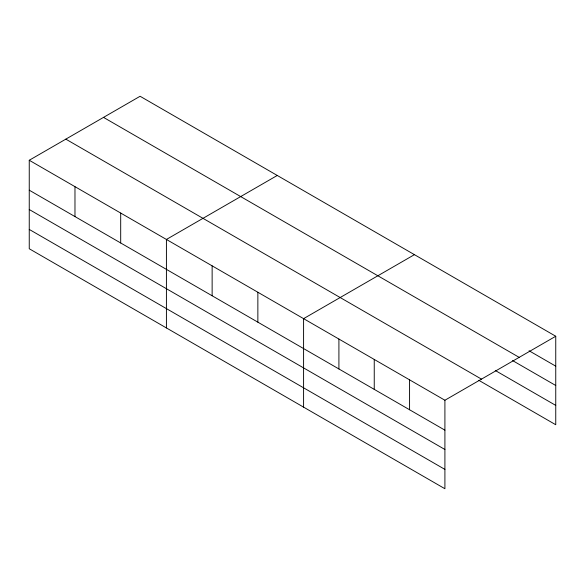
<?xml version="1.0" encoding="UTF-8"?>
<svg xmlns="http://www.w3.org/2000/svg" width="585" height="585" viewBox="0 0 585 585"><rect width="100%" height="100%" fill="white"/><g stroke="black" fill="none" stroke-linecap="round" stroke-linejoin="round"><path stroke-width="0.88" d="M29.25 160.261L444.907 400.242L444.907 488.731L29.25 248.749L29.25 160.261L140.093 96.269L555.75 336.251L555.75 424.739L478.808 380.316M277.261 175.463L166.418 239.455L166.418 327.944M414.429 254.658L303.586 318.649L303.586 407.138M444.907 400.242L555.75 336.251M529.052 350.751L555.75 366.166M103.516 117.388L519.173 357.362M512.57 360.565L555.75 385.493M495.298 370.502L555.75 405.405M65.827 139.15L481.484 379.124M29.25 190.183L444.907 430.158M29.25 209.51L444.907 449.492M29.25 229.422L444.907 469.404M409.573 379.841L409.573 409.763M374.246 359.446L374.246 389.369M338.912 339.044L338.912 368.967M257.861 292.251L257.861 322.174M212.136 265.853L212.136 295.776M120.693 213.057L120.693 242.98M74.975 186.659L74.975 216.582"/></g></svg>
